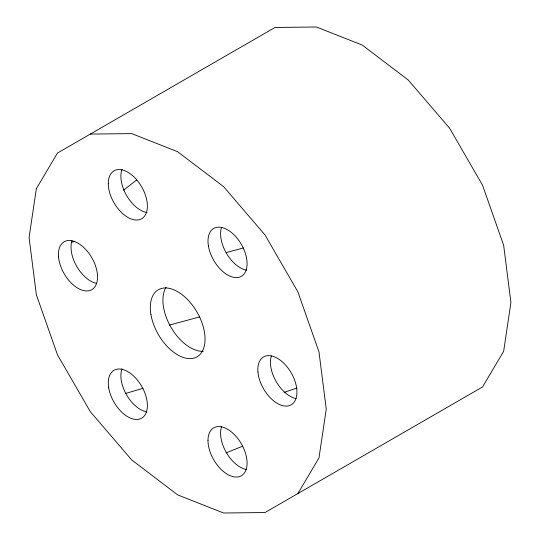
<?xml version="1.0" encoding="UTF-8"?>
<svg xmlns="http://www.w3.org/2000/svg" width="540" height="540" viewBox="0 0 540 540"><rect width="100%" height="100%" fill="white"/><g stroke="black" fill="none" stroke-linecap="round" stroke-linejoin="round"><path stroke-width="0.81" d="M297.878 493.567L318.978 457.92L326.255 409.097L318.978 351.877L297.878 291.863L265.005 234.927L223.58 186.638L177.667 151.733L131.747 133.623L90.322 134.075M123.451 190.249L136.721 179.915M226.031 452.932L242.399 446.283M284.189 392.364L296.946 388.01M71.374 242.386L74.594 241.421M125.233 393.565L143.012 388.321M226.307 252.565L243.338 247.954M169.371 325.094L199.463 316.966M296.035 398.554A27.648 15.964 60 0 1 276.17 381.571A27.648 15.964 60 0 1 271.404 355.88M246.679 270.149A27.648 15.964 60 0 1 226.611 253.577A27.648 15.964 60 0 1 221.454 227.664M147.022 212.585A27.648 15.964 60 0 1 126.623 195.548A27.648 15.964 60 0 1 122 169.344M96.613 283.412A27.648 15.964 60 0 1 76.748 266.436A27.648 15.964 60 0 1 71.975 240.746M146.961 412A27.648 15.964 60 0 1 126.583 394.895A27.648 15.964 60 0 1 122.02 368.712M246.733 469.577A27.648 15.964 60 0 1 226.334 452.54A27.648 15.964 60 0 1 221.71 426.337M203.229 351.344A38.711 22.349 60 0 1 170.971 327.267A38.711 22.349 60 0 1 166.111 287.24M36.349 188.703L29.072 237.519L36.349 294.739L57.449 354.76L90.322 411.696L131.747 459.979L177.667 494.89L223.58 513L265.005 512.541L482.551 386.944L503.651 351.297L510.928 302.481L503.651 245.261L482.551 185.24L449.678 128.304L408.254 80.021L362.333 45.11L316.42 27L274.995 27.459L57.449 153.056L36.349 188.703M150.937 314.557A38.711 22.349 60 0 0 196.088 357.318A38.711 22.349 60 0 0 186.03 298.013A38.711 22.349 60 0 0 150.937 314.557M108.709 387.875A27.648 15.964 60 0 0 140.913 418.554A27.648 15.964 60 0 0 133.873 376.245A27.648 15.964 60 0 0 108.709 387.875M58.529 256.865A27.648 15.964 60 0 0 89.465 290.628A27.648 15.964 60 0 0 85.928 249.696A27.648 15.964 60 0 0 58.529 256.865M108.277 183.512A27.648 15.964 60 0 0 137.606 219.996A27.648 15.964 60 0 0 137.606 180.893A27.648 15.964 60 0 0 108.277 183.512M207.988 440.505A27.648 15.964 60 0 0 237.316 476.989A27.648 15.964 60 0 0 237.316 437.886A27.648 15.964 60 0 0 207.988 440.505M208.42 246.024A27.648 15.964 60 0 0 240.624 276.696A27.648 15.964 60 0 0 233.584 234.387A27.648 15.964 60 0 0 208.42 246.024M257.951 371.999A27.648 15.964 60 0 0 288.887 405.763A27.648 15.964 60 0 0 285.35 364.831A27.648 15.964 60 0 0 257.951 371.999"/></g></svg>
